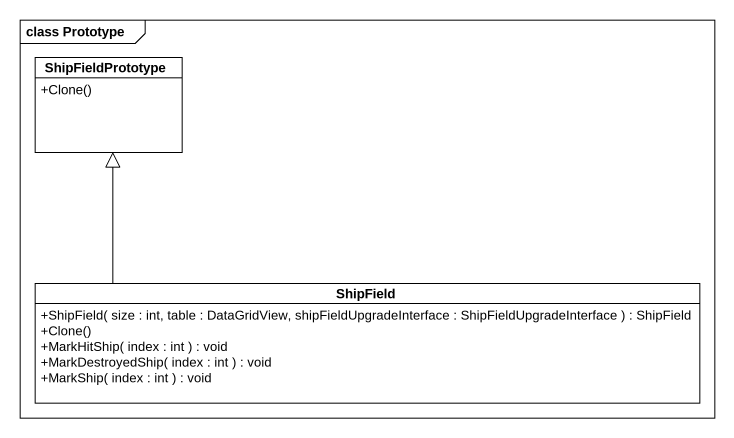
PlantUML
@startuml
mainframe class Prototype
hide circle
hide empty members
skinparam classAttributeIconSize 0
class ShipFieldPrototype {
  +Clone()
}
class ShipField {
  +ShipField( size : int, table : DataGridView, shipFieldUpgradeInterface : ShipFieldUpgradeInterface ) : ShipField
  +Clone()
  +MarkHitShip( index : int ) : void
  +MarkDestroyedShip( index : int ) : void
  +MarkShip( index : int ) : void
}
ShipField -up-|> ShipFieldPrototype
@enduml
